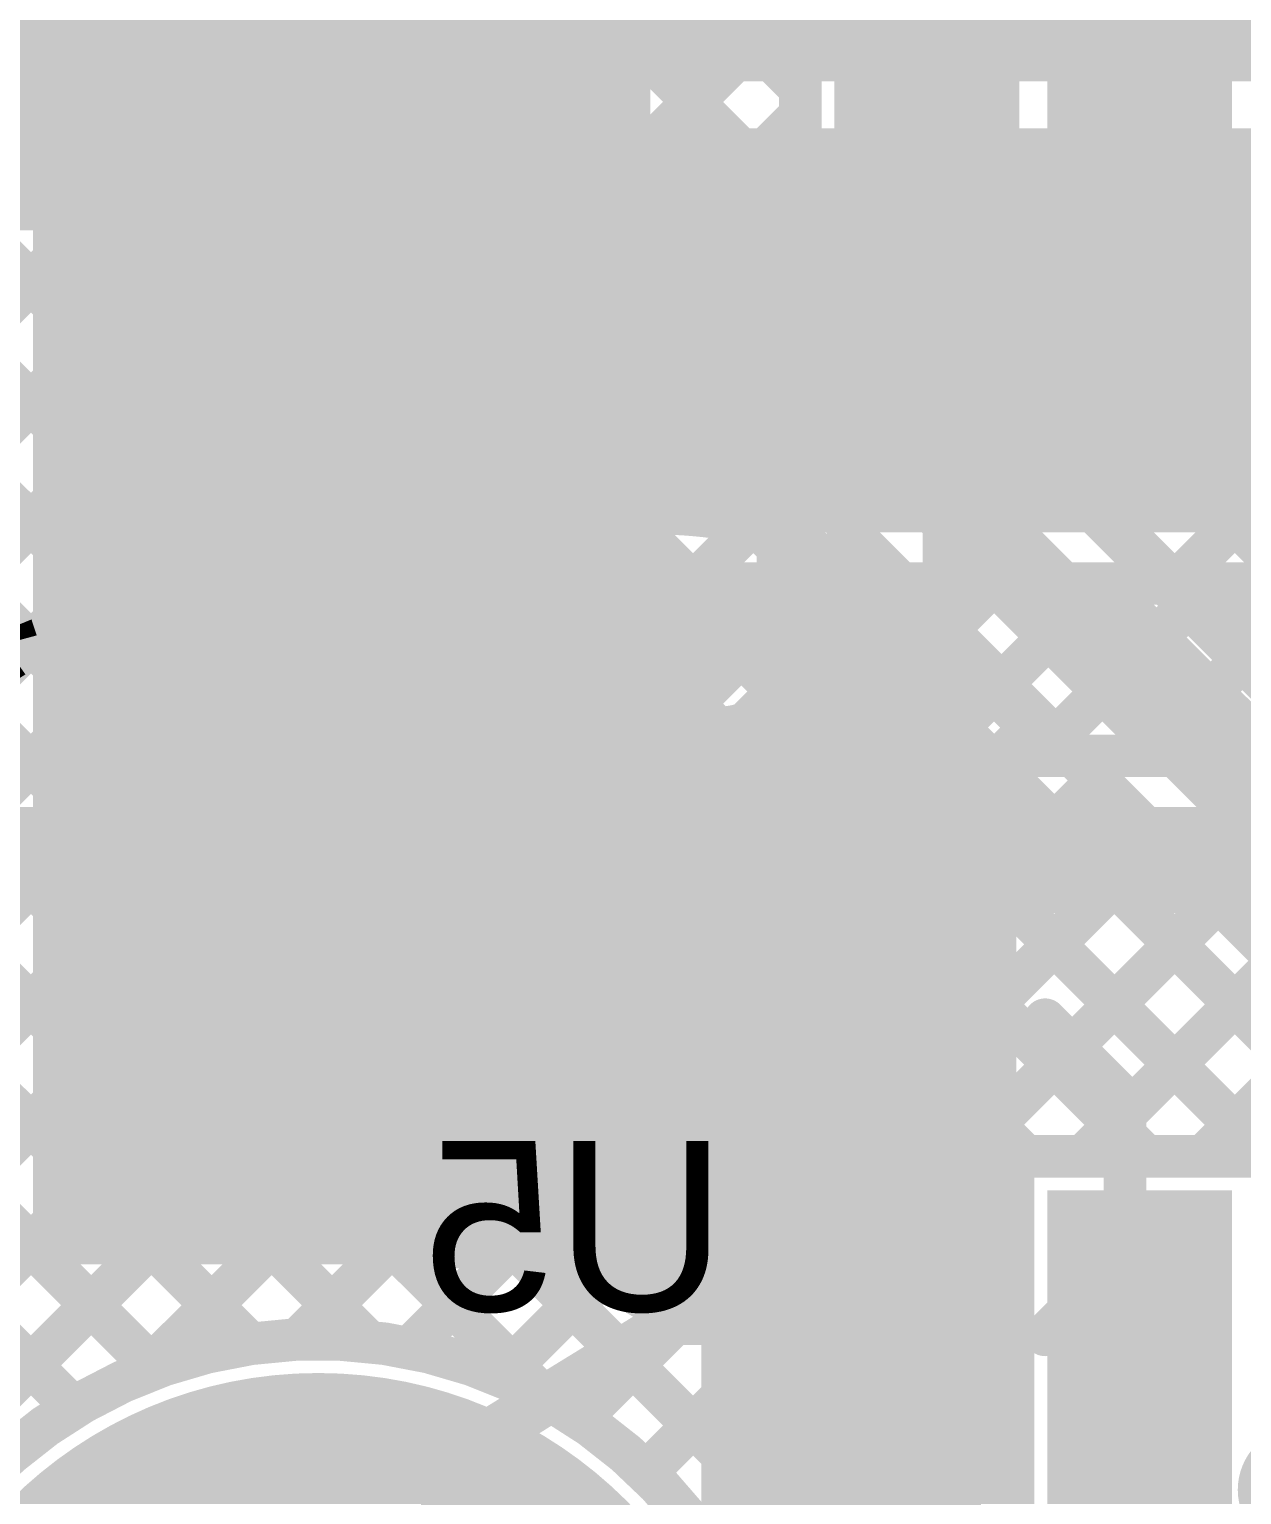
# Model space of a CAD drawing. Header units: millimetres. Extents: x -0.33 to 3.26, y -0.12 to 2.83.
# Drawn here: x -0.0679 to 0.217, y 0.0738 to 0.4183 of the extents above; entities that cross this region are included whole.
import ezdxf

# ---------------------------------------------------------------- set-up
doc = ezdxf.new("R2010")
doc.units = ezdxf.units.MM
doc.header["$MEASUREMENT"] = 0
for name, color, linetype in [('BottomLayer', 5, 'Continuous'), ('BottomOverlay', 54, 'Continuous'), ('BottomPaste', 16, 'Continuous'), ('BottomSolder', 6, 'Continuous'), ('MultiLayer', 9, 'Continuous'), ('TopLayer', 1, 'Continuous'), ('TopOverlay', 2, 'Continuous'), ('TopPaste', 8, 'Continuous'), ('TopSolder', 216, 'Continuous'), ('ViaHoleLayer', 16, 'Continuous')]:
    doc.layers.add(name, color=color, linetype=linetype)
doc.styles.add('Arial', font='', dxfattribs={"height": 0.2})
doc.styles.get('Arial').set_extended_font_data('Arial')

# ---------------------------------------------------------------- blocks, each defined once
blk = doc.blocks.new('PS2801C_1_F3_A_B_7')
at = {"layer": 'BottomLayer'}
for points in [[(-0.03937, 0.06772), (0.03937, 0.06772), (0.03937, 0.03228), (-0.03937, 0.03228)], [(0.23622, 0.06772), (0.31496, 0.06772), (0.31496, 0.03228), (0.23622, 0.03228)], [(-0.03937, 0.01772), (0.03937, 0.01772), (0.03937, -0.01772), (-0.03937, -0.01772)], [(0.23622, 0.01772), (0.31496, 0.01772), (0.31496, -0.01772), (0.23622, -0.01772)]]:
    blk.add_hatch(color=5, dxfattribs=at).paths.add_polyline_path(points)
at = {"layer": 'BottomPaste'}
for points in [[(-0.03937, 0.06772), (0.03937, 0.06772), (0.03937, 0.03228), (-0.03937, 0.03228)], [(0.23622, 0.06772), (0.31496, 0.06772), (0.31496, 0.03228), (0.23622, 0.03228)], [(-0.03937, 0.01772), (0.03937, 0.01772), (0.03937, -0.01772), (-0.03937, -0.01772)], [(0.23622, 0.01772), (0.31496, 0.01772), (0.31496, -0.01772), (0.23622, -0.01772)]]:
    blk.add_hatch(color=16, dxfattribs=at).paths.add_polyline_path(points)
at = {"layer": 'BottomSolder'}
for points in [[(-0.04337, 0.07172), (0.04337, 0.07172), (0.04337, 0.02828), (-0.04337, 0.02828)], [(0.23222, 0.07172), (0.31896, 0.07172), (0.31896, 0.02828), (0.23222, 0.02828)], [(-0.04337, 0.02172), (0.04337, 0.02172), (0.04337, -0.02172), (-0.04337, -0.02172)], [(0.23222, 0.02172), (0.31896, 0.02172), (0.31896, -0.02172), (0.23222, -0.02172)]]:
    blk.add_hatch(color=6, dxfattribs=at).paths.add_polyline_path(points)
at = {"layer": 'BottomOverlay', "const_width": 0.01}
blk.add_lwpolyline([(0.017, 0.085), (0.259, 0.085)], dxfattribs=at)
at = {"layer": 'BottomOverlay'}
for points, const_width in [([(0.0145, 0.085, 1), (0.0195, 0.085, 1)], 0.005), ([(0.2565, 0.085, 1), (0.2615, 0.085, 1)], 0.005), ([(-0.01993, -0.038, 1), (-0.03407, -0.038, 1)], 0.01575)]:
    blk.add_lwpolyline(points, format="xyb", close=True, dxfattribs=dict(at, const_width=const_width))
blk = doc.blocks.new('R__0402_53')
at = {"layer": 'TopLayer'}
for points in [[(-0.0275, -0.0125), (-0.0275, 0.0125), (-0.0095, 0.0125), (-0.0095, -0.0125)], [(0.0095, -0.0125), (0.0095, 0.0125), (0.0275, 0.0125), (0.0275, -0.0125)]]:
    blk.add_hatch(color=1, dxfattribs=at).paths.add_polyline_path(points)
at = {"layer": 'TopPaste'}
for points in [[(-0.0275, -0.0125), (-0.0275, 0.0125), (-0.0095, 0.0125), (-0.0095, -0.0125)], [(0.0095, -0.0125), (0.0095, 0.0125), (0.0275, 0.0125), (0.0275, -0.0125)]]:
    blk.add_hatch(color=8, dxfattribs=at).paths.add_polyline_path(points)
at = {"layer": 'TopSolder'}
for points in [[(-0.0315, -0.0165), (-0.0315, 0.0165), (-0.0055, 0.0165), (-0.0055, -0.0165)], [(0.0055, -0.0165), (0.0055, 0.0165), (0.0315, 0.0165), (0.0315, -0.0165)]]:
    blk.add_hatch(color=216, dxfattribs=at).paths.add_polyline_path(points)
at = {"layer": 'TopOverlay', "const_width": 0.005}
for points in [[(-0.0325, -0.0175), (-0.0325, 0.0175)], [(-0.0085, 0.0175), (-0.0325, 0.0175)], [(0.0325, 0.0175), (0.0085, 0.0175)], [(0.0325, -0.0175), (0.0325, 0.0175)], [(-0.0085, -0.0175), (-0.0325, -0.0175)], [(0.0325, -0.0175), (0.0085, -0.0175)]]:
    blk.add_lwpolyline(points, dxfattribs=at)
at = {"layer": 'TopOverlay', "const_width": 0.0025}
for points in [[(-0.03375, 0.0175, 1), (-0.03125, 0.0175, 1)], [(-0.03375, 0.0175, 1), (-0.03125, 0.0175, 1)], [(-0.00975, 0.0175, 1), (-0.00725, 0.0175, 1)], [(0.00725, 0.0175, 1), (0.00975, 0.0175, 1)], [(0.03125, 0.0175, 1), (0.03375, 0.0175, 1)], [(0.03125, 0.0175, 1), (0.03375, 0.0175, 1)], [(-0.03375, -0.0175, 1), (-0.03125, -0.0175, 1)], [(-0.03375, -0.0175, 1), (-0.03125, -0.0175, 1)], [(-0.00975, -0.0175, 1), (-0.00725, -0.0175, 1)], [(0.00725, -0.0175, 1), (0.00975, -0.0175, 1)], [(0.03125, -0.0175, 1), (0.03375, -0.0175, 1)], [(0.03125, -0.0175, 1), (0.03375, -0.0175, 1)]]:
    blk.add_lwpolyline(points, format="xyb", close=True, dxfattribs=at)
blk = doc.blocks.new('SOT23_3_70')
at = {"layer": 'TopLayer'}
for points in [[(0.01574, 0.02657), (-0.01575, 0.02657), (-0.01575, 0.05807), (0.01574, 0.05807)], [(-0.02166, -0.05807), (-0.05316, -0.05807), (-0.05316, -0.02657), (-0.02166, -0.02657)], [(0.05314, -0.05807), (0.02165, -0.05807), (0.02165, -0.02657), (0.05314, -0.02657)]]:
    blk.add_hatch(color=1, dxfattribs=at).paths.add_polyline_path(points)
at = {"layer": 'TopPaste'}
for points in [[(0.01574, 0.02657), (-0.01575, 0.02657), (-0.01575, 0.05807), (0.01574, 0.05807)], [(-0.02166, -0.05807), (-0.05316, -0.05807), (-0.05316, -0.02657), (-0.02166, -0.02657)], [(0.05314, -0.05807), (0.02165, -0.05807), (0.02165, -0.02657), (0.05314, -0.02657)]]:
    blk.add_hatch(color=8, dxfattribs=at).paths.add_polyline_path(points)
at = {"layer": 'TopSolder'}
for points in [[(0.01974, 0.02257), (-0.01975, 0.02257), (-0.01975, 0.06207), (0.01974, 0.06207)], [(-0.01766, -0.06207), (-0.05716, -0.06207), (-0.05716, -0.02257), (-0.01766, -0.02257)], [(0.05714, -0.06207), (0.01765, -0.06207), (0.01765, -0.02257), (0.05714, -0.02257)]]:
    blk.add_hatch(color=216, dxfattribs=at).paths.add_polyline_path(points)
at = {"layer": 'TopOverlay', "const_width": 0.01}
for points in [[(-0.06401, 0.032), (-0.06401, -0.03)], [(-0.06401, 0.032), (-0.02901, 0.032)], [(0.02899, 0.031), (0.06399, 0.031)], [(0.06399, 0.031), (0.06399, -0.03)], [(-0.01101, -0.032), (0.01099, -0.032)]]:
    blk.add_lwpolyline(points, dxfattribs=at)
at = {"layer": 'TopOverlay'}
for points, const_width in [([(-0.06651, 0.032, 1), (-0.06151, 0.032, 1)], 0.005), ([(-0.06651, 0.032, 1), (-0.06151, 0.032, 1)], 0.005), ([(-0.03151, 0.032, 1), (-0.02651, 0.032, 1)], 0.005), ([(0.02649, 0.031, 1), (0.03149, 0.031, 1)], 0.005), ([(0.06149, 0.031, 1), (0.06649, 0.031, 1)], 0.005), ([(0.06149, 0.031, 1), (0.06649, 0.031, 1)], 0.005), ([(-0.06651, -0.03, 1), (-0.06151, -0.03, 1)], 0.005), ([(-0.01351, -0.032, 1), (-0.00851, -0.032, 1)], 0.005), ([(0.00849, -0.032, 1), (0.01349, -0.032, 1)], 0.005), ([(0.06149, -0.03, 1), (0.06649, -0.03, 1)], 0.005), ([(-0.06409, -0.068, 1), (-0.07393, -0.068, 1)], 0.00984), ([(-0.07639, -0.068, 1), (-0.07147, -0.068, 1)], 0.00492), ([(-0.06655, -0.068, 1), (-0.06162, -0.068, 1)], 0.00492)]:
    blk.add_lwpolyline(points, format="xyb", close=True, dxfattribs=dict(at, const_width=const_width))
blk = doc.blocks.new('T________B_____12_P___95')
at = {"layer": 'TopOverlay', "const_width": 0.01}
for points in [[(2.325, 0.164), (-0.105, 0.164)], [(-0.03661, 0.1402), (-0.01784, 0.12143)], [(0.03748, 0.1402), (0.01871, 0.12143)], [(0.16339, 0.1402), (0.18216, 0.12143)], [(0.23748, 0.1402), (0.21871, 0.12143)], [(-0.01784, 0.12143), (0.01871, 0.12143)], [(0.18216, 0.12143), (0.21871, 0.12143)]]:
    blk.add_lwpolyline(points, dxfattribs=at)
at = {"layer": 'TopOverlay', "const_width": 0.005}
for points in [[(-0.03911, 0.1402, 1), (-0.03411, 0.1402, 1)], [(0.03498, 0.1402, 1), (0.03998, 0.1402, 1)], [(0.16089, 0.1402, 1), (0.16589, 0.1402, 1)], [(0.23498, 0.1402, 1), (0.23998, 0.1402, 1)], [(-0.02034, 0.12143, 1), (-0.01534, 0.12143, 1)], [(-0.02034, 0.12143, 1), (-0.01534, 0.12143, 1)], [(0.01621, 0.12143, 1), (0.02121, 0.12143, 1)], [(0.01621, 0.12143, 1), (0.02121, 0.12143, 1)], [(0.17966, 0.12143, 1), (0.18466, 0.12143, 1)], [(0.17966, 0.12143, 1), (0.18466, 0.12143, 1)], [(0.21621, 0.12143, 1), (0.22121, 0.12143, 1)], [(0.21621, 0.12143, 1), (0.22121, 0.12143, 1)]]:
    blk.add_lwpolyline(points, format="xyb", close=True, dxfattribs=at)

msp = doc.modelspace()

# ---------------------------------------------------------------- hatches: boundary and pattern name
at = {"layer": 'BottomLayer'}
for points in [[(-0.067, 0.128), (0.078, 0.128), (0.078, 2.405), (-0.067, 2.405)], [(0.03, 0.127), (0.164, 0.127), (0.164, 0.248), (0.03, 0.248)], [(0.09, 0.06), (0.1635, 0.06), (0.1635, 0.248), (0.09, 0.248)]]:
    msp.add_hatch(color=5, dxfattribs=at).paths.add_polyline_path(points)
h = msp.add_hatch(color=5, dxfattribs=at)
edge = h.paths.add_edge_path()
edge.add_arc((0, 0.2641), 0.01181, 0, 360)
h = msp.add_hatch(color=5, dxfattribs=at)
edge = h.paths.add_edge_path()
edge.add_arc((0, 0), 0.09843, 0, 360)
at = {"layer": 'BottomSolder'}
h = msp.add_hatch(color=6, dxfattribs=at)
edge = h.paths.add_edge_path()
edge.add_arc((0, 0), 0.10243, 0, 360)
at = {"layer": 'MultiLayer'}
h = msp.add_hatch(color=9, dxfattribs=at)
edge = h.paths.add_edge_path()
edge.add_arc((0, 0), 0.09843, 0, 360)
at = {"layer": 'TopLayer'}
for points in [[(0.02, 0.406), (0.385, 0.406), (0.385, 0.449), (0.02, 0.449)], [(-0.095, 0.371), (-0.027, 0.371), (-0.027, 0.41199), (-0.095, 0.41199)], [(0.022, 0.3), (0.37, 0.3), (0.37, 0.395), (0.022, 0.395)]]:
    msp.add_hatch(color=1, dxfattribs=at).paths.add_polyline_path(points)
h = msp.add_hatch(color=1, dxfattribs=at)
edge = h.paths.add_edge_path()
edge.add_arc((0, 0.2641), 0.01181, 0, 360)
h = msp.add_hatch(color=1, dxfattribs=at)
edge = h.paths.add_edge_path()
edge.add_arc((0, 0), 0.09843, 0, 360)
at = {"layer": 'TopSolder'}
h = msp.add_hatch(color=216, dxfattribs=at)
edge = h.paths.add_edge_path()
edge.add_arc((0, 0), 0.10243, 0, 360)
at = {"layer": 'ViaHoleLayer'}
h = msp.add_hatch(color=16, dxfattribs=at)
edge = h.paths.add_edge_path()
edge.add_arc((0, 0.2641), 0.00591, 0, 360)

# ---------------------------------------------------------------- linework, layer by layer
at = {"layer": 'BottomLayer'}
for points, const_width in [([(-0.08, 0.40283), (0.1635, 0.64633)], 0.01), ([(-0.08, 0.37455), (0.1635, 0.61805)], 0.01), ([(-0.08, 0.59758), (0.11328, 0.40429)], 0.01), ([(-0.08, 0.56929), (0.11328, 0.37601)], 0.01), ([(-0.08, 0.34626), (0.12618, 0.55245)], 0.01), ([(-0.08, 0.54101), (0.11328, 0.34772)], 0.01), ([(-0.08, 0.31798), (0.14262, 0.5406)], 0.01), ([(-0.08, 0.2897), (0.1685, 0.53819)], 0.01), ([(-0.08, 0.51272), (0.12104, 0.31168)], 0.01), ([(-0.08, 0.48444), (0.259, 0.14544)], 0.01), ([(-0.08, 0.26141), (0.1185, 0.45991)], 0.01), ([(0.143, 0.37759), (0.143, 0.4545)], 0.02), ([(0.193, 0.37759), (0.193, 0.4545)], 0.02), ([(-0.08, 0.45615), (0.259, 0.11715)], 0.01), ([(-0.08, 0.42787), (0.1945, 0.15337)], 0.01), ([(-0.08, 0.23313), (0.11328, 0.42641)], 0.01), ([(0.11328, 0.32622), (0.11328, 0.42896)], 0.01), ([(-0.003, 0.37), (-0.003, 0.413)], 0.025), ([(-0.08, 0.39959), (0.16621, 0.15337)], 0.01), ([(-0.08, 0.20484), (0.11328, 0.39813)], 0.01), ([(0.143, 0.313), (0.143, 0.37759)], 0.02), ([(-0.08, 0.3713), (0.16328, 0.12802)], 0.01), ([(-0.08, 0.17656), (0.11328, 0.36984)], 0.01), ([(-0.08, 0.34302), (0.16328, 0.09973)], 0.01), ([(0.20013, 0.28698), (0.25904, 0.3459)], 0.01), ([(-0.08, 0.14827), (0.11328, 0.34156)], 0.01), ([(0.11328, 0.32622), (0.121, 0.32622)], 0.01), ([(0.121, 0.313), (0.121, 0.32622)], 0.01), ([(0.165, 0.32622), (0.17272, 0.32622)], 0.01), ([(0.165, 0.32622), (0.17272, 0.32622)], 0.01), ([(0.165, 0.32211), (0.165, 0.32622)], 0.01), ([(0.17185, 0.31527), (0.18279, 0.32622)], 0.01), ([(0.17272, 0.32622), (0.22272, 0.32622)], 0.01), ([(0.18599, 0.30112), (0.21108, 0.32622)], 0.01), ([(0.19136, 0.32622), (0.31758, 0.2)], 0.01), ([(0.21964, 0.32622), (0.34586, 0.2)], 0.01), ([(0.165, 0.32429), (0.28929, 0.2)], 0.01), ([(0.21427, 0.27284), (0.26506, 0.32363)], 0.01), ([(-0.08, 0.11999), (0.121, 0.32099)], 0.01), ([(0.165, 0.32211), (0.28711, 0.2)], 0.01), ([(0.143, 0.313), (0.308, 0.148)], 0.02), ([(-0.08, 0.31473), (0.16328, 0.07145)], 0.01), ([(-0.08, 0.09171), (0.12661, 0.29832)], 0.01), ([(0.12748, 0.2974), (0.259, 0.16589)], 0.01), ([(-0.08, 0.28645), (0.1635, 0.04295)], 0.01), ([(-0.04082, 0.1026), (0.14073, 0.28415)], 0.01), ([(0, 0.2641), (0.0509, 0.2641)], 0.02), ([(-0.00482, 0.11032), (0.15488, 0.27001)], 0.01), ([(0.0509, 0.2641), (0.143, 0.172)], 0.02), ([(-0.08, 0.25816), (0.1635, 0.01466)], 0.01), ([(0.02147, 0.10832), (0.16902, 0.25587)], 0.01), ([(0.0431, 0.10167), (0.18316, 0.24173)], 0.01), ([(-0.08, 0.22988), (0.05301, 0.09687)], 0.01), ([(0.06146, 0.09174), (0.1973, 0.22759)], 0.01), ([(0.07708, 0.07908), (0.21144, 0.21344)], 0.01), ([(0.07708, 0.07908), (0.21144, 0.21344)], 0.01), ([(-0.08, 0.20159), (0.0118, 0.10979)], 0.01), ([(0.17966, 0.15337), (0.22559, 0.1993)], 0.01), ([(0.20794, 0.15337), (0.23973, 0.18516)], 0.01), ([(0.143, 0.102), (0.143, 0.172)], 0.02), ([(-0.08, 0.17331), (-0.01596, 0.10927)], 0.01), ([(0.16328, 0.15337), (0.22272, 0.15337)], 0.01), ([(0.16328, 0.05063), (0.16328, 0.15337)], 0.01), ([(-0.08, 0.14503), (-0.03848, 0.1035)], 0.01), ([(0.09011, 0.06383), (0.16328, 0.137)], 0.01), ([(-0.08, 0.11674), (-0.05752, 0.09426)], 0.01), ([(0.10044, 0.04588), (0.16328, 0.10871)], 0.01), ([(0.193, 0.022), (0.193, 0.102)], 0.02), ([(0.10761, 0.02476), (0.16328, 0.08043)], 0.01)]:
    msp.add_lwpolyline(points, dxfattribs=dict(at, const_width=const_width))
for points, const_width in [([(-0.00925, 0.413, 1), (0.00325, 0.413, 1)], 0.0125), ([(0.11078, 0.40429, 1), (0.11578, 0.40429, 1)], 0.005), ([(0.11078, 0.39813, 1), (0.11578, 0.39813, 1)], 0.005), ([(0.138, 0.37759, 1), (0.148, 0.37759, 1)], 0.01), ([(0.138, 0.37759, 1), (0.148, 0.37759, 1)], 0.01), ([(0.188, 0.37759, 1), (0.198, 0.37759, 1)], 0.01), ([(-0.00925, 0.37, 1), (0.00325, 0.37, 1)], 0.0125), ([(0.11078, 0.37601, 1), (0.11578, 0.37601, 1)], 0.005), ([(0.11078, 0.36984, 1), (0.11578, 0.36984, 1)], 0.005), ([(0.11078, 0.34772, 1), (0.11578, 0.34772, 1)], 0.005), ([(0.11078, 0.34156, 1), (0.11578, 0.34156, 1)], 0.005), ([(0.11078, 0.32622, 1), (0.11578, 0.32622, 1)], 0.005), ([(0.11078, 0.32622, 1), (0.11578, 0.32622, 1)], 0.005), ([(0.1185, 0.32622, 1), (0.1235, 0.32622, 1)], 0.005), ([(0.1185, 0.32622, 1), (0.1235, 0.32622, 1)], 0.005), ([(0.1625, 0.32622, 1), (0.1675, 0.32622, 1)], 0.005), ([(0.1625, 0.32622, 1), (0.1675, 0.32622, 1)], 0.005), ([(0.1625, 0.32622, 1), (0.1675, 0.32622, 1)], 0.005), ([(0.17022, 0.32622, 1), (0.17522, 0.32622, 1)], 0.005), ([(0.17022, 0.32622, 1), (0.17522, 0.32622, 1)], 0.005), ([(0.17022, 0.32622, 1), (0.17522, 0.32622, 1)], 0.005), ([(0.18029, 0.32622, 1), (0.18529, 0.32622, 1)], 0.005), ([(0.18886, 0.32622, 1), (0.19386, 0.32622, 1)], 0.005), ([(0.20858, 0.32622, 1), (0.21358, 0.32622, 1)], 0.005), ([(0.21714, 0.32622, 1), (0.22214, 0.32622, 1)], 0.005), ([(0.1625, 0.32429, 1), (0.1675, 0.32429, 1)], 0.005), ([(0.1185, 0.32099, 1), (0.1235, 0.32099, 1)], 0.005), ([(0.1625, 0.32211, 1), (0.1675, 0.32211, 1)], 0.005), ([(0.1625, 0.32211, 1), (0.1675, 0.32211, 1)], 0.005), ([(0.138, 0.313, 1), (0.148, 0.313, 1)], 0.01), ([(0.138, 0.313, 1), (0.148, 0.313, 1)], 0.01), ([(0.1185, 0.313, 1), (0.1235, 0.313, 1)], 0.005), ([(0.1185, 0.313, 1), (0.1235, 0.313, 1)], 0.005), ([(0.1185, 0.313, 1), (0.1235, 0.313, 1)], 0.005), ([(0.16935, 0.31527, 1), (0.17435, 0.31527, 1)], 0.005), ([(0.11854, 0.31168, 1), (0.12354, 0.31168, 1)], 0.005), ([(0.12411, 0.29832, 1), (0.12911, 0.29832, 1)], 0.005), ([(0.18349, 0.30112, 1), (0.18849, 0.30112, 1)], 0.005), ([(0.12494, 0.29744, 1), (0.12994, 0.29744, 1)], 0.005), ([(0.12498, 0.2974, 1), (0.12998, 0.2974, 1)], 0.005), ([(0.12498, 0.2974, 1), (0.12998, 0.2974, 1)], 0.005), ([(0.19763, 0.28698, 1), (0.20263, 0.28698, 1)], 0.005), ([(0.13823, 0.28415, 1), (0.14323, 0.28415, 1)], 0.005), ([(0.21177, 0.27284, 1), (0.21677, 0.27284, 1)], 0.005), ([(-0.005, 0.2641, 1), (0.005, 0.2641, 1)], 0.01), ([(0.0459, 0.2641, 1), (0.0559, 0.2641, 1)], 0.01), ([(0.0459, 0.2641, 1), (0.0559, 0.2641, 1)], 0.01), ([(0.15238, 0.27001, 1), (0.15738, 0.27001, 1)], 0.005), ([(0.16652, 0.25587, 1), (0.17152, 0.25587, 1)], 0.005), ([(0.18066, 0.24173, 1), (0.18566, 0.24173, 1)], 0.005), ([(0.1948, 0.22759, 1), (0.1998, 0.22759, 1)], 0.005), ([(0.20894, 0.21344, 1), (0.21394, 0.21344, 1)], 0.005), ([(0.20894, 0.21344, 1), (0.21394, 0.21344, 1)], 0.005), ([(0.138, 0.172, 1), (0.148, 0.172, 1)], 0.01), ([(0.138, 0.172, 1), (0.148, 0.172, 1)], 0.01), ([(0.16078, 0.15337, 1), (0.16578, 0.15337, 1)], 0.005), ([(0.16078, 0.15337, 1), (0.16578, 0.15337, 1)], 0.005), ([(0.16371, 0.15337, 1), (0.16871, 0.15337, 1)], 0.005), ([(0.17716, 0.15337, 1), (0.18216, 0.15337, 1)], 0.005), ([(0.192, 0.15337, 1), (0.197, 0.15337, 1)], 0.005), ([(0.20544, 0.15337, 1), (0.21044, 0.15337, 1)], 0.005), ([(0.16078, 0.137, 1), (0.16578, 0.137, 1)], 0.005), ([(0.16078, 0.12802, 1), (0.16578, 0.12802, 1)], 0.005), ([(-0.01846, 0.10927, 1), (-0.01346, 0.10927, 1)], 0.005), ([(-0.00732, 0.11032, 1), (-0.00232, 0.11032, 1)], 0.005), ([(0.0093, 0.10979, 1), (0.0143, 0.10979, 1)], 0.005), ([(0.16078, 0.10871, 1), (0.16578, 0.10871, 1)], 0.005), ([(0.01897, 0.10832, 1), (0.02397, 0.10832, 1)], 0.005), ([(0.138, 0.102, 1), (0.148, 0.102, 1)], 0.01), ([(0.188, 0.102, 1), (0.198, 0.102, 1)], 0.01), ([(-0.04332, 0.1026, 1), (-0.03832, 0.1026, 1)], 0.005), ([(-0.04098, 0.1035, 1), (-0.03598, 0.1035, 1)], 0.005), ([(0.0406, 0.10167, 1), (0.0456, 0.10167, 1)], 0.005), ([(0.16078, 0.09973, 1), (0.16578, 0.09973, 1)], 0.005), ([(0.05051, 0.09687, 1), (0.05551, 0.09687, 1)], 0.005), ([(-0.06002, 0.09426, 1), (-0.05502, 0.09426, 1)], 0.005), ([(0.05896, 0.09174, 1), (0.06396, 0.09174, 1)], 0.005), ([(0.07458, 0.07908, 1), (0.07958, 0.07908, 1)], 0.005), ([(0.07458, 0.07908, 1), (0.07958, 0.07908, 1)], 0.005), ([(0.16078, 0.08043, 1), (0.16578, 0.08043, 1)], 0.005), ([(0.16078, 0.07145, 1), (0.16578, 0.07145, 1)], 0.005)]:
    msp.add_lwpolyline(points, format="xyb", close=True, dxfattribs=dict(at, const_width=const_width))
at = {"layer": 'BottomLayer', "const_width": 0.01}
for points in [[(0.12748, 0.2974, -0.199566), (0.121, 0.313)], [(0.12744, 0.29744, -0.198912), (0.121, 0.313)], [(-0.08, 0.07612, -0.67721), (0.11043, 0)]]:
    msp.add_lwpolyline(points, format="xyb", dxfattribs=at)
at = {"layer": 'TopLayer'}
for points, const_width in [([(-0.082, 0.402), (-0.07099, 0.39099)], 0.025), ([(-0.07099, 0.39099), (-0.04682, 0.39099)], 0.025), ([(-0.035, 0.303), (0.0145, 0.3525)], 0.01), ([(0.0145, 0.3525), (0.061, 0.3525)], 0.01), ([(-0.0105, 0.30346), (0.01, 0.32396)], 0.01), ([(0.01, 0.288), (0.01, 0.32396)], 0.01), ([(-0.0105, 0.29697), (0.01, 0.31747)], 0.01), ([(0.00281, 0.31677), (0.01, 0.30958)], 0.01), ([(-0.0105, 0.28), (-0.0105, 0.30346)], 0.01), ([(-0.00992, 0.30404), (0.04663, 0.2475)], 0.01), ([(-0.03451, 0.2475), (0.01, 0.29201)], 0.01), ([(-0.00906, 0.2475), (0.03144, 0.288)], 0.01), ([(0.01, 0.288), (0.382, 0.288)], 0.01), ([(0.0164, 0.2475), (0.0569, 0.288)], 0.01), ([(0.03158, 0.288), (0.07208, 0.2475)], 0.01), ([(0.04185, 0.2475), (0.08235, 0.288)], 0.01), ([(0.05704, 0.288), (0.09754, 0.2475)], 0.01), ([(0.06731, 0.2475), (0.10781, 0.288)], 0.01), ([(0.0825, 0.288), (0.123, 0.2475)], 0.01), ([(0.09277, 0.2475), (0.13327, 0.288)], 0.01), ([(0.10795, 0.288), (0.14845, 0.2475)], 0.01), ([(0.11822, 0.2475), (0.15872, 0.288)], 0.01), ([(0.13341, 0.288), (0.17391, 0.2475)], 0.01), ([(0.14368, 0.2475), (0.18418, 0.288)], 0.01), ([(0.15886, 0.288), (0.19936, 0.2475)], 0.01), ([(0.16913, 0.2475), (0.20963, 0.288)], 0.01), ([(0.18432, 0.288), (0.22482, 0.2475)], 0.01), ([(0.19459, 0.2475), (0.23509, 0.288)], 0.01), ([(0.20977, 0.288), (0.25027, 0.2475)], 0.01), ([(0.22004, 0.2475), (0.26054, 0.288)], 0.01), ([(-0.057, 0.25047), (-0.02747, 0.28)], 0.01), ([(-0.057, 0.28), (-0.0105, 0.28)], 0.01), ([(-0.057, 0.2475), (-0.057, 0.28)], 0.01), ([(-0.057, 0.27593), (-0.05293, 0.28)], 0.01), ([(-0.03678, 0.28), (-0.00428, 0.2475)], 0.01), ([(-0.01133, 0.28), (0.02117, 0.2475)], 0.01), ([(-0.057, 0.27476), (-0.02974, 0.2475)], 0.01), ([(-0.035, 0.264), (-0.0001, 0.264)], 0.02), ([(-0.0001, 0.264), (0, 0.2641)], 0.02), ([(-0.057, 0.2475), (0.37128, 0.2475)], 0.01), ([(-0.086, 0.223), (0.37128, 0.223)], 0.025)]:
    msp.add_lwpolyline(points, dxfattribs=dict(at, const_width=const_width))
for points, const_width in [([(-0.07724, 0.39099, 1), (-0.06474, 0.39099, 1)], 0.0125), ([(-0.07724, 0.39099, 1), (-0.06474, 0.39099, 1)], 0.0125), ([(-0.05307, 0.39099, 1), (-0.04057, 0.39099, 1)], 0.0125), ([(0.012, 0.3525, 1), (0.017, 0.3525, 1)], 0.005), ([(0.012, 0.3525, 1), (0.017, 0.3525, 1)], 0.005), ([(0.0585, 0.3525, 1), (0.0635, 0.3525, 1)], 0.005), ([(0.0075, 0.32396, 1), (0.0125, 0.32396, 1)], 0.005), ([(0.0075, 0.32396, 1), (0.0125, 0.32396, 1)], 0.005), ([(0.00031, 0.31677, 1), (0.00531, 0.31677, 1)], 0.005), ([(0.0075, 0.31747, 1), (0.0125, 0.31747, 1)], 0.005), ([(0.0075, 0.30958, 1), (0.0125, 0.30958, 1)], 0.005), ([(-0.0375, 0.303, 1), (-0.0325, 0.303, 1)], 0.005), ([(-0.013, 0.30346, 1), (-0.008, 0.30346, 1)], 0.005), ([(-0.013, 0.30346, 1), (-0.008, 0.30346, 1)], 0.005), ([(-0.01242, 0.30404, 1), (-0.00742, 0.30404, 1)], 0.005), ([(-0.013, 0.29697, 1), (-0.008, 0.29697, 1)], 0.005), ([(0.0075, 0.29201, 1), (0.0125, 0.29201, 1)], 0.005), ([(0.0075, 0.288, 1), (0.0125, 0.288, 1)], 0.005), ([(0.0075, 0.288, 1), (0.0125, 0.288, 1)], 0.005), ([(0.02894, 0.288, 1), (0.03394, 0.288, 1)], 0.005), ([(0.02908, 0.288, 1), (0.03408, 0.288, 1)], 0.005), ([(0.0544, 0.288, 1), (0.0594, 0.288, 1)], 0.005), ([(0.05454, 0.288, 1), (0.05954, 0.288, 1)], 0.005), ([(0.07985, 0.288, 1), (0.08485, 0.288, 1)], 0.005), ([(0.08, 0.288, 1), (0.085, 0.288, 1)], 0.005), ([(0.10531, 0.288, 1), (0.11031, 0.288, 1)], 0.005), ([(0.10545, 0.288, 1), (0.11045, 0.288, 1)], 0.005), ([(0.13077, 0.288, 1), (0.13577, 0.288, 1)], 0.005), ([(0.13091, 0.288, 1), (0.13591, 0.288, 1)], 0.005), ([(0.15622, 0.288, 1), (0.16122, 0.288, 1)], 0.005), ([(0.15636, 0.288, 1), (0.16136, 0.288, 1)], 0.005), ([(0.18168, 0.288, 1), (0.18668, 0.288, 1)], 0.005), ([(0.18182, 0.288, 1), (0.18682, 0.288, 1)], 0.005), ([(0.20713, 0.288, 1), (0.21213, 0.288, 1)], 0.005), ([(0.20727, 0.288, 1), (0.21227, 0.288, 1)], 0.005), ([(-0.0595, 0.28, 1), (-0.0545, 0.28, 1)], 0.005), ([(-0.0595, 0.28, 1), (-0.0545, 0.28, 1)], 0.005), ([(-0.05543, 0.28, 1), (-0.05043, 0.28, 1)], 0.005), ([(-0.03928, 0.28, 1), (-0.03428, 0.28, 1)], 0.005), ([(-0.02997, 0.28, 1), (-0.02497, 0.28, 1)], 0.005), ([(-0.01383, 0.28, 1), (-0.00883, 0.28, 1)], 0.005), ([(-0.013, 0.28, 1), (-0.008, 0.28, 1)], 0.005), ([(-0.013, 0.28, 1), (-0.008, 0.28, 1)], 0.005), ([(-0.0595, 0.27593, 1), (-0.0545, 0.27593, 1)], 0.005), ([(-0.0595, 0.27476, 1), (-0.0545, 0.27476, 1)], 0.005), ([(-0.04, 0.264, 1), (-0.03, 0.264, 1)], 0.01), ([(-0.0051, 0.264, 1), (0.0049, 0.264, 1)], 0.01), ([(-0.0051, 0.264, 1), (0.0049, 0.264, 1)], 0.01), ([(-0.005, 0.2641, 1), (0.005, 0.2641, 1)], 0.01), ([(-0.0595, 0.25047, 1), (-0.0545, 0.25047, 1)], 0.005), ([(-0.0595, 0.2475, 1), (-0.0545, 0.2475, 1)], 0.005), ([(-0.0595, 0.2475, 1), (-0.0545, 0.2475, 1)], 0.005), ([(-0.03701, 0.2475, 1), (-0.03201, 0.2475, 1)], 0.005), ([(-0.03224, 0.2475, 1), (-0.02724, 0.2475, 1)], 0.005), ([(-0.01156, 0.2475, 1), (-0.00656, 0.2475, 1)], 0.005), ([(-0.00678, 0.2475, 1), (-0.00178, 0.2475, 1)], 0.005), ([(0.0139, 0.2475, 1), (0.0189, 0.2475, 1)], 0.005), ([(0.01867, 0.2475, 1), (0.02367, 0.2475, 1)], 0.005), ([(0.03935, 0.2475, 1), (0.04435, 0.2475, 1)], 0.005), ([(0.04413, 0.2475, 1), (0.04913, 0.2475, 1)], 0.005), ([(0.06481, 0.2475, 1), (0.06981, 0.2475, 1)], 0.005), ([(0.06958, 0.2475, 1), (0.07458, 0.2475, 1)], 0.005), ([(0.09027, 0.2475, 1), (0.09527, 0.2475, 1)], 0.005), ([(0.09504, 0.2475, 1), (0.10004, 0.2475, 1)], 0.005), ([(0.11572, 0.2475, 1), (0.12072, 0.2475, 1)], 0.005), ([(0.1205, 0.2475, 1), (0.1255, 0.2475, 1)], 0.005), ([(0.14118, 0.2475, 1), (0.14618, 0.2475, 1)], 0.005), ([(0.14595, 0.2475, 1), (0.15095, 0.2475, 1)], 0.005), ([(0.16663, 0.2475, 1), (0.17163, 0.2475, 1)], 0.005), ([(0.17141, 0.2475, 1), (0.17641, 0.2475, 1)], 0.005), ([(0.19209, 0.2475, 1), (0.19709, 0.2475, 1)], 0.005), ([(0.19686, 0.2475, 1), (0.20186, 0.2475, 1)], 0.005), ([(0.21754, 0.2475, 1), (0.22254, 0.2475, 1)], 0.005)]:
    msp.add_lwpolyline(points, format="xyb", close=True, dxfattribs=dict(at, const_width=const_width))

# ---------------------------------------------------------------- block references
for name, p, rotation in [('T________B_____12_P___95', (0.311, 0.148), 90), ('SOT23_3_70', (-0.0045, 0.391), 90), ('PS2801C_1_F3_A_B_7', (0.193, 0.102), 90), ('R__0402_53', (-0.035, 0.2825), 270)]:
    msp.add_blockref(name, p, dxfattribs=dict(rotation=rotation))

# ---------------------------------------------------------------- texts
at = {"layer": 'BottomOverlay', "style": 'Arial', "text_generation_flag": 2}
msp.add_text('U5', height=0.04, dxfattribs=at).set_placement((0.096, 0.117))
at = {"layer": 'TopOverlay', "style": 'Arial'}
for s, height, rotation, p in [('IN_0', 0.1, 90, (0.12833, 0.256)), ('Y_0', 0.1, 90, (0.12633, 0.069)), ('*', 0.04, 360, (-0.087, 0.245))]:
    msp.add_text(s, height=height, rotation=rotation, dxfattribs=at).set_placement(p)

doc.saveas('drawing.dxf')
